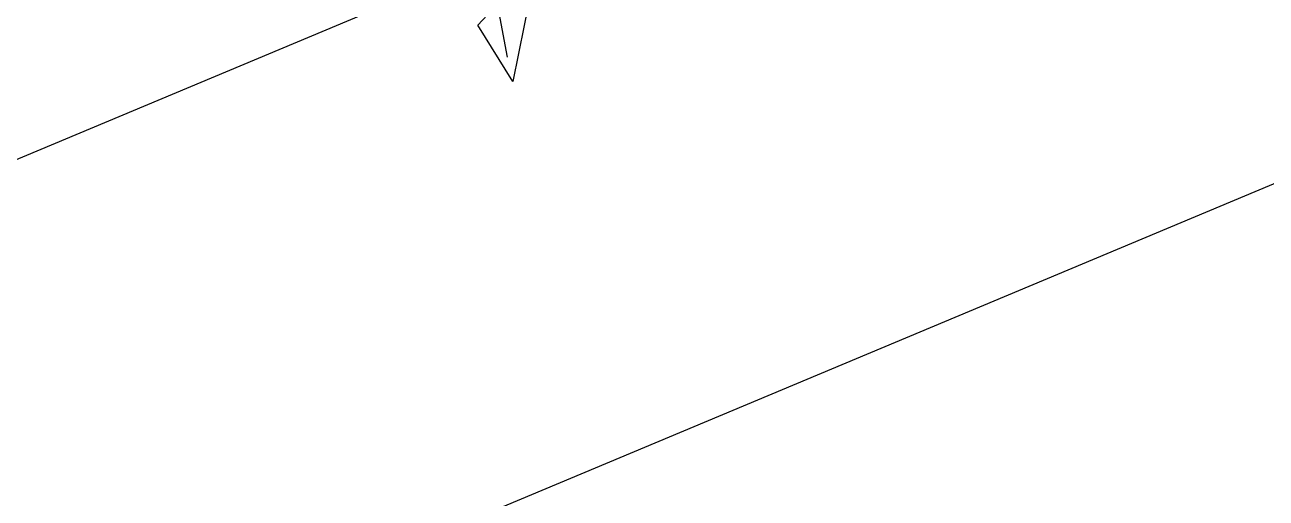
# Model space of a CAD drawing. Header units: millimetres. Extents: x 285 to 2285, y 238 to 2522.
# Drawn here: x 484.6 to 631.2, y 1481.3 to 1537.2 of the extents above; entities that cross this region are included whole.
import ezdxf

# ---------------------------------------------------------------- set-up
doc = ezdxf.new("R2010")
doc.units = ezdxf.units.MM
doc.layers.add('MURO', color=1, linetype='Continuous')
doc.layers.add('Wall', color=43, linetype='Continuous')
doc.layers.add('PALMA_pianta - trees palm', color=74, linetype='Continuous', lineweight=25)

msp = doc.modelspace()

# ---------------------------------------------------------------- linework, layer by layer
at = {"layer": 'MURO'}
for p, q in [((769.74, 1641.09), (285.44, 1438.29)), ((769.74, 1576.04), (285.44, 1373.25))]:
    msp.add_line(p, q, dxfattribs=at)
at = {"layer": 'PALMA_pianta - trees palm'}
for p, q in [((544.29, 1540.72), (542.22, 1530.51)), ((540.35, 1539.86), (541.56, 1533.38)), ((538.11, 1537.15), (539.78, 1538.96)), ((542.22, 1530.51), (538.11, 1537.15))]:
    msp.add_line(p, q, dxfattribs=at)
at = {"layer": 'Wall'}
msp.add_line((672.5, 1535.32), (488.03, 1458.08), dxfattribs=at)

doc.saveas('drawing.dxf')
